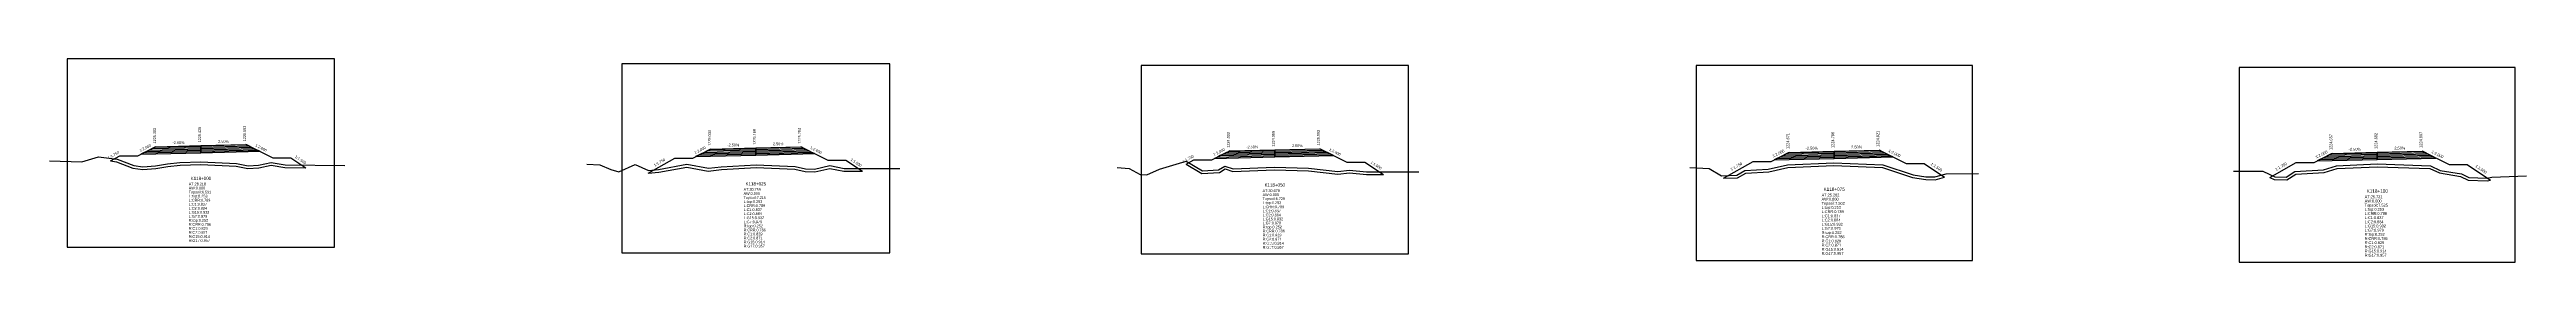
# Model space of a CAD drawing. Extents: x -7 to 78429, y 1189 to 1262.
# Drawn here: x 76945.8 to 77221, y 1212.4 to 1235.1 of the extents above; entities that cross this region are included whole.
import ezdxf
from ezdxf.enums import TextEntityAlignment as Align

# ---------------------------------------------------------------- set-up
doc = ezdxf.new("R2010")
doc.units = 0

msp = doc.modelspace()

# ---------------------------------------------------------------- linework, layer by layer
at = {"layer": 'A4_BORDER', "color": 7}
for points in [[(76947.745, 1214.096), (76977.445, 1214.096), (76977.445, 1235.096), (76947.745, 1235.096), (76947.745, 1214.096)], [(77009.351, 1213.472), (77039.124, 1213.472), (77039.124, 1234.523), (77009.351, 1234.523), (77009.351, 1213.472)], [(77067.041, 1213.352), (77096.741, 1213.352), (77096.741, 1234.352), (77067.041, 1234.352), (77067.041, 1213.352)], [(77128.69, 1212.632), (77159.394, 1212.632), (77159.394, 1234.342), (77128.69, 1234.342), (77128.69, 1212.632)], [(77189.043, 1212.438), (77219.709, 1212.438), (77219.709, 1234.122), (77189.043, 1234.122), (77189.043, 1212.438)]]:
    msp.add_lwpolyline(points, dxfattribs=at)
at = {"layer": 'CLEAR_GROUND', "color": 8}
for points in [[(76952.562, 1223.713), (76953.226, 1223.633), (76955.046, 1222.898), (76956.139, 1222.768), (76957.582, 1222.887), (76958.926, 1223.086), (76960.273, 1223.237), (76962.584, 1223.333), (76966.525, 1223.14), (76967.821, 1222.874), (76969.019, 1222.937), (76970.411, 1223.243), (76971.906, 1222.972), (76974.255, 1222.946)], [(77012.262, 1222.344), (77012.277, 1222.337), (77013.482, 1222.449), (77016.582, 1223.038), (77018.961, 1222.595), (77020.422, 1222.778), (77024.276, 1222.979), (77028.579, 1222.815), (77029.728, 1222.531), (77030.785, 1222.512), (77032.459, 1222.89), (77034.022, 1222.565), (77036.08, 1222.566)], [(77072.035, 1223.344), (77073.797, 1222.3), (77075.741, 1222.415), (77076.395, 1222.822), (77077.238, 1222.552), (77081.873, 1222.722), (77085.63, 1222.609), (77088.913, 1222.253), (77090.187, 1222.381), (77092.088, 1222.198), (77093.962, 1222.202)], [(77131.735, 1221.781), (77133.3, 1221.822), (77134.217, 1222.342), (77136.764, 1222.487), (77138.893, 1222.979), (77144.014, 1223.193), (77149.406, 1222.994), (77152.746, 1221.89), (77154.208, 1221.65), (77155.264, 1221.631), (77156.298, 1221.917)], [(77192.439, 1221.879), (77192.923, 1221.651), (77194.34, 1221.617), (77195.315, 1222.23), (77198.468, 1222.447), (77199.909, 1222.869), (77204.381, 1223.079), (77210.233, 1222.857), (77211.289, 1222.376), (77213.627, 1221.996), (77214.486, 1221.581), (77216.579, 1221.486), (77216.972, 1221.576)]]:
    msp.add_lwpolyline(points, dxfattribs=at)
at = {"layer": 'DESIGN_ROAD_TRIMMED', "color": 1}
for points in [[(76952.562, 1223.713), (76953.595, 1224.303), (76955.595, 1224.303), (76957.595, 1225.303), (76957.595, 1225.303), (76957.49, 1225.25), (76957.49, 1225.25), (76957.174, 1225.092), (76957.174, 1225.092), (76956.858, 1224.935), (76956.858, 1224.935), (76956.542, 1224.777), (76956.542, 1224.777), (76956.226, 1224.619), (76956.226, 1224.619), (76955.911, 1224.461), (76962.595, 1224.628), (76962.595, 1224.778), (76962.595, 1224.778), (76962.595, 1224.928), (76962.595, 1224.928), (76962.595, 1225.078), (76962.595, 1225.078), (76962.595, 1225.228), (76962.595, 1225.228), (76962.595, 1225.378), (76962.595, 1225.378), (76962.595, 1225.428), (76962.595, 1225.428), (76962.595, 1225.428), (76962.595, 1225.428), (76962.595, 1225.428), (76962.595, 1225.378), (76962.595, 1225.378), (76962.595, 1225.228), (76962.595, 1225.228), (76962.595, 1225.078), (76962.595, 1225.078), (76962.595, 1224.928), (76962.595, 1224.928), (76962.595, 1224.778), (76962.595, 1224.778), (76962.595, 1224.628), (76969.119, 1224.791), (76968.833, 1224.934), (76968.833, 1224.934), (76968.547, 1225.077), (76968.547, 1225.077), (76968.262, 1225.22), (76968.262, 1225.22), (76967.976, 1225.363), (76967.976, 1225.363), (76967.69, 1225.505), (76967.69, 1225.505), (76967.595, 1225.553), (76967.595, 1225.553), (76970.595, 1224.053), (76972.595, 1224.053), (76974.255, 1222.946)], [(77012.262, 1222.344), (77015.238, 1224.044), (77017.238, 1224.044), (77019.238, 1225.044), (77019.238, 1225.044), (77019.132, 1224.991), (77019.132, 1224.991), (77018.817, 1224.833), (77018.817, 1224.833), (77018.501, 1224.676), (77018.501, 1224.676), (77018.185, 1224.518), (77018.185, 1224.518), (77017.869, 1224.36), (77017.869, 1224.36), (77017.554, 1224.202), (77024.238, 1224.369), (77024.238, 1224.519), (77024.238, 1224.519), (77024.238, 1224.669), (77024.238, 1224.669), (77024.238, 1224.819), (77024.238, 1224.819), (77024.238, 1224.969), (77024.238, 1224.969), (77024.238, 1225.119), (77024.238, 1225.119), (77024.238, 1225.169), (77024.238, 1225.169), (77024.238, 1225.169), (77024.238, 1225.169), (77024.238, 1225.169), (77024.238, 1225.119), (77024.238, 1225.119), (77024.238, 1224.969), (77024.238, 1224.969), (77024.238, 1224.819), (77024.238, 1224.819), (77024.238, 1224.669), (77024.238, 1224.669), (77024.238, 1224.519), (77024.238, 1224.519), (77024.238, 1224.369), (77030.762, 1224.532), (77030.476, 1224.675), (77030.476, 1224.675), (77030.19, 1224.818), (77030.19, 1224.818), (77029.904, 1224.961), (77029.904, 1224.961), (77029.619, 1225.104), (77029.619, 1225.104), (77029.333, 1225.246), (77029.333, 1225.246), (77029.238, 1225.294), (77029.238, 1225.294), (77032.238, 1223.794), (77034.238, 1223.794), (77036.08, 1222.566)], [(77072.035, 1223.344), (77072.891, 1223.833), (77074.891, 1223.833), (77076.891, 1224.833), (77076.891, 1224.833), (77076.786, 1224.78), (77076.786, 1224.78), (77076.47, 1224.622), (77076.47, 1224.622), (77076.154, 1224.465), (77076.154, 1224.465), (77075.838, 1224.307), (77075.838, 1224.307), (77075.523, 1224.149), (77075.523, 1224.149), (77075.207, 1223.991), (77081.891, 1224.158), (77081.891, 1224.308), (77081.891, 1224.308), (77081.891, 1224.458), (77081.891, 1224.458), (77081.891, 1224.608), (77081.891, 1224.608), (77081.891, 1224.758), (77081.891, 1224.758), (77081.891, 1224.908), (77081.891, 1224.908), (77081.891, 1224.958), (77081.891, 1224.958), (77081.891, 1224.958), (77081.891, 1224.958), (77081.891, 1224.958), (77081.891, 1224.908), (77081.891, 1224.908), (77081.891, 1224.758), (77081.891, 1224.758), (77081.891, 1224.608), (77081.891, 1224.608), (77081.891, 1224.458), (77081.891, 1224.458), (77081.891, 1224.308), (77081.891, 1224.308), (77081.891, 1224.158), (77088.415, 1224.321), (77088.129, 1224.464), (77088.129, 1224.464), (77087.843, 1224.607), (77087.843, 1224.607), (77087.558, 1224.75), (77087.558, 1224.75), (77087.272, 1224.893), (77087.272, 1224.893), (77086.986, 1225.035), (77086.986, 1225.035), (77086.891, 1225.083), (77086.891, 1225.083), (77089.891, 1223.583), (77091.891, 1223.583), (77093.962, 1222.202)], [(77131.735, 1221.781), (77135.042, 1223.671), (77137.042, 1223.671), (77139.042, 1224.671), (77139.042, 1224.671), (77138.937, 1224.618), (77138.937, 1224.618), (77138.621, 1224.46), (77138.621, 1224.46), (77138.305, 1224.303), (77138.305, 1224.303), (77137.989, 1224.145), (77137.989, 1224.145), (77137.673, 1223.987), (77137.673, 1223.987), (77137.358, 1223.829), (77144.042, 1223.996), (77144.042, 1224.146), (77144.042, 1224.146), (77144.042, 1224.296), (77144.042, 1224.296), (77144.042, 1224.446), (77144.042, 1224.446), (77144.042, 1224.596), (77144.042, 1224.596), (77144.042, 1224.746), (77144.042, 1224.746), (77144.042, 1224.796), (77144.042, 1224.796), (77144.042, 1224.796), (77144.042, 1224.796), (77144.042, 1224.796), (77144.042, 1224.746), (77144.042, 1224.746), (77144.042, 1224.596), (77144.042, 1224.596), (77144.042, 1224.446), (77144.042, 1224.446), (77144.042, 1224.296), (77144.042, 1224.296), (77144.042, 1224.146), (77144.042, 1224.146), (77144.042, 1223.996), (77150.566, 1224.159), (77150.28, 1224.302), (77150.28, 1224.302), (77149.994, 1224.445), (77149.994, 1224.445), (77149.708, 1224.588), (77149.708, 1224.588), (77149.423, 1224.731), (77149.423, 1224.731), (77149.137, 1224.873), (77149.137, 1224.873), (77149.042, 1224.921), (77149.042, 1224.921), (77152.042, 1223.421), (77154.042, 1223.421), (77156.298, 1221.917)], [(77192.439, 1221.879), (77195.376, 1223.557), (77197.376, 1223.557), (77199.376, 1224.557), (77199.376, 1224.557), (77199.271, 1224.504), (77199.271, 1224.504), (77198.955, 1224.346), (77198.955, 1224.346), (77198.639, 1224.189), (77198.639, 1224.189), (77198.324, 1224.031), (77198.324, 1224.031), (77198.008, 1223.873), (77198.008, 1223.873), (77197.692, 1223.715), (77204.376, 1223.882), (77204.376, 1224.032), (77204.376, 1224.032), (77204.376, 1224.182), (77204.376, 1224.182), (77204.376, 1224.332), (77204.376, 1224.332), (77204.376, 1224.482), (77204.376, 1224.482), (77204.376, 1224.632), (77204.376, 1224.632), (77204.376, 1224.682), (77204.376, 1224.682), (77204.376, 1224.682), (77204.376, 1224.682), (77204.376, 1224.682), (77204.376, 1224.632), (77204.376, 1224.632), (77204.376, 1224.482), (77204.376, 1224.482), (77204.376, 1224.332), (77204.376, 1224.332), (77204.376, 1224.182), (77204.376, 1224.182), (77204.376, 1224.032), (77204.376, 1224.032), (77204.376, 1223.882), (77210.9, 1224.045), (77210.614, 1224.188), (77210.614, 1224.188), (77210.329, 1224.331), (77210.329, 1224.331), (77210.043, 1224.474), (77210.043, 1224.474), (77209.757, 1224.617), (77209.757, 1224.617), (77209.471, 1224.759), (77209.471, 1224.759), (77209.376, 1224.807), (77209.376, 1224.807), (77212.376, 1223.307), (77214.376, 1223.307), (77216.972, 1221.576)]]:
    msp.add_lwpolyline(points, dxfattribs=at)
at = {"layer": 'FINISHED_ROAD', "color": 2}
for points in [[(76953.595, 1224.303), (76955.595, 1224.303), (76957.595, 1225.303), (76957.595, 1225.303), (76962.595, 1225.428), (76967.595, 1225.553), (76967.595, 1225.553), (76970.595, 1224.053), (76972.595, 1224.053)], [(77015.238, 1224.044), (77017.238, 1224.044), (77019.238, 1225.044), (77019.238, 1225.044), (77024.238, 1225.169), (77029.238, 1225.294), (77029.238, 1225.294), (77032.238, 1223.794), (77034.238, 1223.794)], [(77072.891, 1223.833), (77074.891, 1223.833), (77076.891, 1224.833), (77076.891, 1224.833), (77081.891, 1224.958), (77086.891, 1225.083), (77086.891, 1225.083), (77089.891, 1223.583), (77091.891, 1223.583)], [(77135.042, 1223.671), (77137.042, 1223.671), (77139.042, 1224.671), (77139.042, 1224.671), (77144.042, 1224.796), (77149.042, 1224.921), (77149.042, 1224.921), (77152.042, 1223.421), (77154.042, 1223.421)], [(77195.376, 1223.557), (77197.376, 1223.557), (77199.376, 1224.557), (77199.376, 1224.557), (77204.376, 1224.682), (77209.376, 1224.807), (77209.376, 1224.807), (77212.376, 1223.307), (77214.376, 1223.307)]]:
    msp.add_lwpolyline(points, dxfattribs=at)
at = {"layer": 'LAYER_0', "color": 4}
for points in [[(76957.595, 1225.303), (76957.49, 1225.25), (76962.595, 1225.378), (76962.595, 1225.428)], [(77019.238, 1225.044), (77019.132, 1224.991), (77024.238, 1225.119), (77024.238, 1225.169)], [(77076.891, 1224.833), (77076.786, 1224.78), (77081.891, 1224.908), (77081.891, 1224.958)], [(77139.042, 1224.671), (77138.937, 1224.618), (77144.042, 1224.746), (77144.042, 1224.796)], [(77199.376, 1224.557), (77199.271, 1224.504), (77204.376, 1224.632), (77204.376, 1224.682)]]:
    msp.add_lwpolyline(points, dxfattribs=at)
at = {"layer": 'LAYER_1', "color": 4}
for points in [[(76957.49, 1225.25), (76957.174, 1225.092), (76962.595, 1225.228), (76962.595, 1225.378)], [(77019.132, 1224.991), (77018.817, 1224.833), (77024.238, 1224.969), (77024.238, 1225.119)], [(77076.786, 1224.78), (77076.47, 1224.622), (77081.891, 1224.758), (77081.891, 1224.908)], [(77138.937, 1224.618), (77138.621, 1224.46), (77144.042, 1224.596), (77144.042, 1224.746)], [(77199.271, 1224.504), (77198.955, 1224.346), (77204.376, 1224.482), (77204.376, 1224.632)]]:
    msp.add_lwpolyline(points, dxfattribs=at)
at = {"layer": 'LAYER_10', "color": 6}
for points in [[(76968.547, 1225.077), (76968.833, 1224.934), (76962.595, 1224.778), (76962.595, 1224.928)], [(77030.19, 1224.818), (77030.476, 1224.675), (77024.238, 1224.519), (77024.238, 1224.669)], [(77087.843, 1224.607), (77088.129, 1224.464), (77081.891, 1224.308), (77081.891, 1224.458)], [(77149.994, 1224.445), (77150.28, 1224.302), (77144.042, 1224.146), (77144.042, 1224.296)], [(77210.329, 1224.331), (77210.614, 1224.188), (77204.376, 1224.032), (77204.376, 1224.182)]]:
    msp.add_lwpolyline(points, dxfattribs=at)
at = {"layer": 'LAYER_11', "color": 6}
for points in [[(76968.833, 1224.934), (76969.119, 1224.791), (76962.595, 1224.628), (76962.595, 1224.778)], [(77030.476, 1224.675), (77030.762, 1224.532), (77024.238, 1224.369), (77024.238, 1224.519)], [(77088.129, 1224.464), (77088.415, 1224.321), (77081.891, 1224.158), (77081.891, 1224.308)], [(77150.28, 1224.302), (77150.566, 1224.159), (77144.042, 1223.996), (77144.042, 1224.146)], [(77210.614, 1224.188), (77210.9, 1224.045), (77204.376, 1223.882), (77204.376, 1224.032)]]:
    msp.add_lwpolyline(points, dxfattribs=at)
at = {"layer": 'LAYER_2', "color": 4}
for points in [[(76957.174, 1225.092), (76956.858, 1224.935), (76962.595, 1225.078), (76962.595, 1225.228)], [(77018.817, 1224.833), (77018.501, 1224.676), (77024.238, 1224.819), (77024.238, 1224.969)], [(77076.47, 1224.622), (77076.154, 1224.465), (77081.891, 1224.608), (77081.891, 1224.758)], [(77138.621, 1224.46), (77138.305, 1224.303), (77144.042, 1224.446), (77144.042, 1224.596)], [(77198.955, 1224.346), (77198.639, 1224.189), (77204.376, 1224.332), (77204.376, 1224.482)]]:
    msp.add_lwpolyline(points, dxfattribs=at)
at = {"layer": 'LAYER_3', "color": 4}
for points in [[(76956.858, 1224.935), (76956.542, 1224.777), (76962.595, 1224.928), (76962.595, 1225.078)], [(77018.501, 1224.676), (77018.185, 1224.518), (77024.238, 1224.669), (77024.238, 1224.819)], [(77076.154, 1224.465), (77075.838, 1224.307), (77081.891, 1224.458), (77081.891, 1224.608)], [(77138.305, 1224.303), (77137.989, 1224.145), (77144.042, 1224.296), (77144.042, 1224.446)], [(77198.639, 1224.189), (77198.324, 1224.031), (77204.376, 1224.182), (77204.376, 1224.332)]]:
    msp.add_lwpolyline(points, dxfattribs=at)
at = {"layer": 'LAYER_4', "color": 4}
for points in [[(76956.542, 1224.777), (76956.226, 1224.619), (76962.595, 1224.778), (76962.595, 1224.928)], [(77018.185, 1224.518), (77017.869, 1224.36), (77024.238, 1224.519), (77024.238, 1224.669)], [(77075.838, 1224.307), (77075.523, 1224.149), (77081.891, 1224.308), (77081.891, 1224.458)], [(77137.989, 1224.145), (77137.673, 1223.987), (77144.042, 1224.146), (77144.042, 1224.296)], [(77198.324, 1224.031), (77198.008, 1223.873), (77204.376, 1224.032), (77204.376, 1224.182)]]:
    msp.add_lwpolyline(points, dxfattribs=at)
at = {"layer": 'LAYER_5', "color": 4}
for points in [[(76956.226, 1224.619), (76955.911, 1224.461), (76962.595, 1224.628), (76962.595, 1224.778)], [(77017.869, 1224.36), (77017.554, 1224.202), (77024.238, 1224.369), (77024.238, 1224.519)], [(77075.523, 1224.149), (77075.207, 1223.991), (77081.891, 1224.158), (77081.891, 1224.308)], [(77137.673, 1223.987), (77137.358, 1223.829), (77144.042, 1223.996), (77144.042, 1224.146)], [(77198.008, 1223.873), (77197.692, 1223.715), (77204.376, 1223.882), (77204.376, 1224.032)]]:
    msp.add_lwpolyline(points, dxfattribs=at)
at = {"layer": 'LAYER_6', "color": 6}
for points in [[(76967.595, 1225.553), (76967.69, 1225.505), (76962.595, 1225.378), (76962.595, 1225.428)], [(77029.238, 1225.294), (77029.333, 1225.246), (77024.238, 1225.119), (77024.238, 1225.169)], [(77086.891, 1225.083), (77086.986, 1225.035), (77081.891, 1224.908), (77081.891, 1224.958)], [(77149.042, 1224.921), (77149.137, 1224.873), (77144.042, 1224.746), (77144.042, 1224.796)], [(77209.376, 1224.807), (77209.471, 1224.759), (77204.376, 1224.632), (77204.376, 1224.682)]]:
    msp.add_lwpolyline(points, dxfattribs=at)
at = {"layer": 'LAYER_7', "color": 6}
for points in [[(76967.69, 1225.505), (76967.976, 1225.363), (76962.595, 1225.228), (76962.595, 1225.378)], [(77029.333, 1225.246), (77029.619, 1225.104), (77024.238, 1224.969), (77024.238, 1225.119)], [(77086.986, 1225.035), (77087.272, 1224.893), (77081.891, 1224.758), (77081.891, 1224.908)], [(77149.137, 1224.873), (77149.423, 1224.731), (77144.042, 1224.596), (77144.042, 1224.746)], [(77209.471, 1224.759), (77209.757, 1224.617), (77204.376, 1224.482), (77204.376, 1224.632)]]:
    msp.add_lwpolyline(points, dxfattribs=at)
at = {"layer": 'LAYER_8', "color": 6}
for points in [[(76967.976, 1225.363), (76968.262, 1225.22), (76962.595, 1225.078), (76962.595, 1225.228)], [(77029.619, 1225.104), (77029.904, 1224.961), (77024.238, 1224.819), (77024.238, 1224.969)], [(77087.272, 1224.893), (77087.558, 1224.75), (77081.891, 1224.608), (77081.891, 1224.758)], [(77149.423, 1224.731), (77149.708, 1224.588), (77144.042, 1224.446), (77144.042, 1224.596)], [(77209.757, 1224.617), (77210.043, 1224.474), (77204.376, 1224.332), (77204.376, 1224.482)]]:
    msp.add_lwpolyline(points, dxfattribs=at)
at = {"layer": 'LAYER_9', "color": 6}
for points in [[(76968.262, 1225.22), (76968.547, 1225.077), (76962.595, 1224.928), (76962.595, 1225.078)], [(77029.904, 1224.961), (77030.19, 1224.818), (77024.238, 1224.669), (77024.238, 1224.819)], [(77087.558, 1224.75), (77087.843, 1224.607), (77081.891, 1224.458), (77081.891, 1224.608)], [(77149.708, 1224.588), (77149.994, 1224.445), (77144.042, 1224.296), (77144.042, 1224.446)], [(77210.043, 1224.474), (77210.329, 1224.331), (77204.376, 1224.182), (77204.376, 1224.332)]]:
    msp.add_lwpolyline(points, dxfattribs=at)
at = {"layer": 'NATURAL_GROUND', "color": 3}
for points in [[(76945.774, 1223.745), (76949.346, 1223.619), (76951.214, 1224.178), (76953.302, 1223.926), (76955.121, 1223.192), (76956.145, 1223.07), (76957.548, 1223.185), (76958.887, 1223.383), (76960.25, 1223.537), (76962.585, 1223.633), (76966.563, 1223.439), (76967.844, 1223.175), (76968.979, 1223.235), (76970.405, 1223.548), (76971.935, 1223.272), (76978.595, 1223.199)], [(77005.459, 1223.348), (77006.916, 1223.296), (77008.115, 1222.757), (77009.029, 1222.502), (77010.839, 1223.31), (77012.328, 1222.643), (77013.44, 1222.746), (77016.582, 1223.343), (77018.97, 1222.899), (77020.396, 1223.077), (77024.274, 1223.279), (77028.621, 1223.114), (77029.767, 1222.83), (77030.754, 1222.812), (77032.457, 1223.197), (77034.053, 1222.865), (77040.234, 1222.866)], [(77064.396, 1222.981), (77065.722, 1222.892), (77066.956, 1222.189), (77067.697, 1222.184), (77069.1, 1222.813), (77072.031, 1223.695), (77073.871, 1222.605), (77075.647, 1222.71), (77076.355, 1223.15), (77077.279, 1222.853), (77081.872, 1223.022), (77085.651, 1222.909), (77088.914, 1222.555), (77090.186, 1222.682), (77092.102, 1222.498), (77097.908, 1222.51)], [(77127.989, 1222.998), (77130.164, 1222.867), (77131.522, 1222.076), (77133.217, 1222.12), (77134.13, 1222.637), (77136.722, 1222.785), (77138.853, 1223.277), (77144.013, 1223.493), (77149.46, 1223.293), (77152.818, 1222.182), (77154.235, 1221.95), (77155.226, 1221.931), (77156.471, 1222.276), (77160.075, 1222.325)], [(77188.418, 1222.578), (77191.653, 1222.582), (77192.993, 1221.949), (77194.257, 1221.919), (77195.219, 1222.524), (77198.415, 1222.744), (77199.859, 1223.167), (77204.379, 1223.38), (77210.303, 1223.155), (77211.377, 1222.666), (77213.718, 1222.285), (77214.561, 1221.878), (77216.552, 1221.788), (77217.118, 1221.917), (77220.951, 1222.053)]]:
    msp.add_lwpolyline(points, dxfattribs=at)
at = {"layer": 'STRUCTURE_LEFT', "color": 4}
for points in [[(76957.595, 1225.303), (76957.49, 1225.25), (76957.49, 1225.25), (76957.174, 1225.092), (76957.174, 1225.092), (76956.858, 1224.935), (76956.858, 1224.935), (76956.542, 1224.777), (76956.542, 1224.777), (76956.226, 1224.619), (76956.226, 1224.619), (76955.911, 1224.461), (76962.595, 1224.628), (76962.595, 1224.778), (76962.595, 1224.778), (76962.595, 1224.928), (76962.595, 1224.928), (76962.595, 1225.078), (76962.595, 1225.078), (76962.595, 1225.228), (76962.595, 1225.228), (76962.595, 1225.378), (76962.595, 1225.378), (76962.595, 1225.428), (76962.595, 1225.428)], [(77019.238, 1225.044), (77019.132, 1224.991), (77019.132, 1224.991), (77018.817, 1224.833), (77018.817, 1224.833), (77018.501, 1224.676), (77018.501, 1224.676), (77018.185, 1224.518), (77018.185, 1224.518), (77017.869, 1224.36), (77017.869, 1224.36), (77017.554, 1224.202), (77024.238, 1224.369), (77024.238, 1224.519), (77024.238, 1224.519), (77024.238, 1224.669), (77024.238, 1224.669), (77024.238, 1224.819), (77024.238, 1224.819), (77024.238, 1224.969), (77024.238, 1224.969), (77024.238, 1225.119), (77024.238, 1225.119), (77024.238, 1225.169), (77024.238, 1225.169)], [(77076.891, 1224.833), (77076.786, 1224.78), (77076.786, 1224.78), (77076.47, 1224.622), (77076.47, 1224.622), (77076.154, 1224.465), (77076.154, 1224.465), (77075.838, 1224.307), (77075.838, 1224.307), (77075.523, 1224.149), (77075.523, 1224.149), (77075.207, 1223.991), (77081.891, 1224.158), (77081.891, 1224.308), (77081.891, 1224.308), (77081.891, 1224.458), (77081.891, 1224.458), (77081.891, 1224.608), (77081.891, 1224.608), (77081.891, 1224.758), (77081.891, 1224.758), (77081.891, 1224.908), (77081.891, 1224.908), (77081.891, 1224.958), (77081.891, 1224.958)], [(77139.042, 1224.671), (77138.937, 1224.618), (77138.937, 1224.618), (77138.621, 1224.46), (77138.621, 1224.46), (77138.305, 1224.303), (77138.305, 1224.303), (77137.989, 1224.145), (77137.989, 1224.145), (77137.673, 1223.987), (77137.673, 1223.987), (77137.358, 1223.829), (77144.042, 1223.996), (77144.042, 1224.146), (77144.042, 1224.146), (77144.042, 1224.296), (77144.042, 1224.296), (77144.042, 1224.446), (77144.042, 1224.446), (77144.042, 1224.596), (77144.042, 1224.596), (77144.042, 1224.746), (77144.042, 1224.746), (77144.042, 1224.796), (77144.042, 1224.796)], [(77199.376, 1224.557), (77199.271, 1224.504), (77199.271, 1224.504), (77198.955, 1224.346), (77198.955, 1224.346), (77198.639, 1224.189), (77198.639, 1224.189), (77198.324, 1224.031), (77198.324, 1224.031), (77198.008, 1223.873), (77198.008, 1223.873), (77197.692, 1223.715), (77204.376, 1223.882), (77204.376, 1224.032), (77204.376, 1224.032), (77204.376, 1224.182), (77204.376, 1224.182), (77204.376, 1224.332), (77204.376, 1224.332), (77204.376, 1224.482), (77204.376, 1224.482), (77204.376, 1224.632), (77204.376, 1224.632), (77204.376, 1224.682), (77204.376, 1224.682)]]:
    msp.add_lwpolyline(points, dxfattribs=at)
at = {"layer": 'STRUCTURE_RIGHT', "color": 6}
for points in [[(76962.595, 1225.428), (76962.595, 1225.428), (76962.595, 1225.378), (76962.595, 1225.378), (76962.595, 1225.228), (76962.595, 1225.228), (76962.595, 1225.078), (76962.595, 1225.078), (76962.595, 1224.928), (76962.595, 1224.928), (76962.595, 1224.778), (76962.595, 1224.778), (76962.595, 1224.628), (76969.119, 1224.791), (76968.833, 1224.934), (76968.833, 1224.934), (76968.547, 1225.077), (76968.547, 1225.077), (76968.262, 1225.22), (76968.262, 1225.22), (76967.976, 1225.363), (76967.976, 1225.363), (76967.69, 1225.505), (76967.69, 1225.505), (76967.595, 1225.553)], [(77024.238, 1225.169), (77024.238, 1225.169), (77024.238, 1225.119), (77024.238, 1225.119), (77024.238, 1224.969), (77024.238, 1224.969), (77024.238, 1224.819), (77024.238, 1224.819), (77024.238, 1224.669), (77024.238, 1224.669), (77024.238, 1224.519), (77024.238, 1224.519), (77024.238, 1224.369), (77030.762, 1224.532), (77030.476, 1224.675), (77030.476, 1224.675), (77030.19, 1224.818), (77030.19, 1224.818), (77029.904, 1224.961), (77029.904, 1224.961), (77029.619, 1225.104), (77029.619, 1225.104), (77029.333, 1225.246), (77029.333, 1225.246), (77029.238, 1225.294)], [(77081.891, 1224.958), (77081.891, 1224.958), (77081.891, 1224.908), (77081.891, 1224.908), (77081.891, 1224.758), (77081.891, 1224.758), (77081.891, 1224.608), (77081.891, 1224.608), (77081.891, 1224.458), (77081.891, 1224.458), (77081.891, 1224.308), (77081.891, 1224.308), (77081.891, 1224.158), (77088.415, 1224.321), (77088.129, 1224.464), (77088.129, 1224.464), (77087.843, 1224.607), (77087.843, 1224.607), (77087.558, 1224.75), (77087.558, 1224.75), (77087.272, 1224.893), (77087.272, 1224.893), (77086.986, 1225.035), (77086.986, 1225.035), (77086.891, 1225.083)], [(77144.042, 1224.796), (77144.042, 1224.796), (77144.042, 1224.746), (77144.042, 1224.746), (77144.042, 1224.596), (77144.042, 1224.596), (77144.042, 1224.446), (77144.042, 1224.446), (77144.042, 1224.296), (77144.042, 1224.296), (77144.042, 1224.146), (77144.042, 1224.146), (77144.042, 1223.996), (77150.566, 1224.159), (77150.28, 1224.302), (77150.28, 1224.302), (77149.994, 1224.445), (77149.994, 1224.445), (77149.708, 1224.588), (77149.708, 1224.588), (77149.423, 1224.731), (77149.423, 1224.731), (77149.137, 1224.873), (77149.137, 1224.873), (77149.042, 1224.921)], [(77204.376, 1224.682), (77204.376, 1224.682), (77204.376, 1224.632), (77204.376, 1224.632), (77204.376, 1224.482), (77204.376, 1224.482), (77204.376, 1224.332), (77204.376, 1224.332), (77204.376, 1224.182), (77204.376, 1224.182), (77204.376, 1224.032), (77204.376, 1224.032), (77204.376, 1223.882), (77210.9, 1224.045), (77210.614, 1224.188), (77210.614, 1224.188), (77210.329, 1224.331), (77210.329, 1224.331), (77210.043, 1224.474), (77210.043, 1224.474), (77209.757, 1224.617), (77209.757, 1224.617), (77209.471, 1224.759), (77209.471, 1224.759), (77209.376, 1224.807)]]:
    msp.add_lwpolyline(points, dxfattribs=at)

# ---------------------------------------------------------------- texts
at = {"layer": 'INFO_TEXT'}
for s, height, p in [('AT:28.218', 0.3, (76961.245, 1220.996)), ('AW:0.000', 0.3, (76961.245, 1220.546)), ('Topsoil:6.591', 0.3, (76961.245, 1220.096)), ('L:top:0.253', 0.3, (76961.245, 1219.646)), ('L:CRR:0.789', 0.3, (76961.245, 1219.196)), ('L:C1:0.837', 0.3, (76961.245, 1218.746)), ('AT:30.759', 0.3, (77022.884, 1220.389)), ('AW:0.000', 0.3, (77022.884, 1219.938)), ('Topsoil:7.216', 0.3, (77022.884, 1219.487)), ('L:top:0.253', 0.3, (77022.884, 1219.036)), ('AT:30.679', 0.3, (77080.541, 1220.252)), ('AW:0.000', 0.3, (77080.541, 1219.802)), ('Topsoil:6.728', 0.3, (77080.541, 1219.352)), ('L:top:0.253', 0.3, (77080.541, 1218.902)), ('AT:25.262', 0.31, (77142.646, 1219.765)), ('AW:0.000', 0.31, (77142.646, 1219.3)), ('Topsoil:7.502', 0.31, (77142.646, 1218.835)), ('AT:25.731', 0.31, (77202.982, 1219.563)), ('AW:0.000', 0.31, (77202.982, 1219.098)), ('L:C2:0.884', 0.3, (76961.245, 1218.296)), ('L:G15:0.932', 0.3, (76961.245, 1217.846)), ('L:G7:0.979', 0.3, (76961.245, 1217.396)), ('R:top:0.252', 0.3, (76961.245, 1216.946)), ('R:CRR:0.786', 0.3, (76961.245, 1216.496)), ('R:C1:0.829', 0.3, (76961.245, 1216.046)), ('L:CRR:0.789', 0.3, (77022.884, 1218.585)), ('L:C1:0.837', 0.3, (77022.884, 1218.134)), ('L:C2:0.884', 0.3, (77022.884, 1217.682)), ('L:G15:0.932', 0.3, (77022.884, 1217.231)), ('L:G7:0.979', 0.3, (77022.884, 1216.78)), ('R:top:0.252', 0.3, (77022.884, 1216.329)), ('L:CRR:0.789', 0.3, (77080.541, 1218.452)), ('L:C1:0.837', 0.3, (77080.541, 1218.002)), ('L:C2:0.884', 0.3, (77080.541, 1217.552)), ('L:G15:0.932', 0.3, (77080.541, 1217.102)), ('L:G7:0.979', 0.3, (77080.541, 1216.652)), ('R:top:0.252', 0.3, (77080.541, 1216.202)), ('L:top:0.253', 0.31, (77142.646, 1218.37)), ('L:CRR:0.789', 0.31, (77142.646, 1217.905)), ('L:C1:0.837', 0.31, (77142.646, 1217.439)), ('L:C2:0.884', 0.31, (77142.646, 1216.974)), ('L:G15:0.932', 0.31, (77142.646, 1216.509)), ('L:G7:0.979', 0.31, (77142.646, 1216.044)), ('Topsoil:7.525', 0.31, (77202.982, 1218.633)), ('L:top:0.253', 0.31, (77202.982, 1218.169)), ('L:CRR:0.789', 0.31, (77202.982, 1217.704)), ('L:C1:0.837', 0.31, (77202.982, 1217.239)), ('L:C2:0.884', 0.31, (77202.982, 1216.775)), ('L:G15:0.932', 0.31, (77202.982, 1216.31)), ('R:C2:0.871', 0.3, (76961.245, 1215.596)), ('R:G15:0.914', 0.3, (76961.245, 1215.146)), ('R:G17:0.957', 0.3, (76961.245, 1214.696)), ('R:CRR:0.786', 0.3, (77022.884, 1215.878)), ('R:C1:0.829', 0.3, (77022.884, 1215.427)), ('R:C2:0.871', 0.3, (77022.884, 1214.976)), ('R:G15:0.914', 0.3, (77022.884, 1214.525)), ('R:G17:0.957', 0.3, (77022.884, 1214.074)), ('R:CRR:0.786', 0.3, (77080.541, 1215.752)), ('R:C1:0.829', 0.3, (77080.541, 1215.302)), ('R:C2:0.871', 0.3, (77080.541, 1214.852)), ('R:G15:0.914', 0.3, (77080.541, 1214.402)), ('R:G17:0.957', 0.3, (77080.541, 1213.952)), ('R:top:0.252', 0.31, (77142.646, 1215.578)), ('R:CRR:0.786', 0.31, (77142.646, 1215.113)), ('R:C1:0.829', 0.31, (77142.646, 1214.648)), ('R:C2:0.871', 0.31, (77142.646, 1214.183)), ('R:G15:0.914', 0.31, (77142.646, 1213.718)), ('R:G17:0.957', 0.31, (77142.646, 1213.252)), ('L:G7:0.979', 0.31, (77202.982, 1215.845)), ('R:top:0.252', 0.31, (77202.982, 1215.381)), ('R:CRR:0.786', 0.31, (77202.982, 1214.916)), ('R:C1:0.829', 0.31, (77202.982, 1214.452)), ('R:C2:0.871', 0.31, (77202.982, 1213.987)), ('R:G15:0.914', 0.31, (77202.982, 1213.522)), ('R:G17:0.957', 0.31, (77202.982, 1213.058))]:
    msp.add_text(s, height=height, dxfattribs=at).set_placement(p)
at = {"layer": 'LEFT_TEXT_H'}
for s, height, p in [('1225.303', 0.3, (76957.595, 1225.663)), ('1225.044', 0.301, (77019.238, 1225.405)), ('1224.833', 0.3, (77076.891, 1225.193)), ('1224.671', 0.31, (77139.042, 1225.043)), ('1224.557', 0.31, (77199.376, 1224.929))]:
    msp.add_text(s, height=height, rotation=90, dxfattribs=at).set_placement(p)
at = {"layer": 'POINT_TEXT_H'}
for s, height, p in [('1225.428', 0.3, (76962.595, 1225.788)), ('1225.169', 0.301, (77024.238, 1225.53)), ('1224.958', 0.3, (77081.891, 1225.318)), ('1224.796', 0.31, (77144.042, 1225.168)), ('1224.682', 0.31, (77204.376, 1225.054))]:
    msp.add_text(s, height=height, rotation=90, dxfattribs=at).set_placement(p)
at = {"layer": 'RIGHT_TEXT_H'}
for s, height, p in [('1225.553', 0.3, (76967.595, 1225.913)), ('1225.294', 0.301, (77029.238, 1225.655)), ('1225.083', 0.3, (77086.891, 1225.443)), ('1224.921', 0.31, (77149.042, 1225.293)), ('1224.807', 0.31, (77209.376, 1225.179))]:
    msp.add_text(s, height=height, rotation=90, dxfattribs=at).set_placement(p)
at = {"layer": 'SLOPE_left'}
for s, height, rotation, p in [('1:1.750', 0.3, 29.745, (76952.989, 1224.164)), ('1:2.000', 0.3, 26.565, (76956.514, 1224.964)), ('1:2.000', 0.301, 26.565, (77018.157, 1224.705)), ('1:2.000', 0.3, 26.565, (77075.811, 1224.494)), ('1:2.000', 0.31, 26.565, (77137.959, 1224.337)), ('1:2.000', 0.31, 26.565, (77198.293, 1224.223)), ('1:1.750', 0.301, 29.745, (77013.661, 1223.351)), ('1:1.750', 0.3, 29.745, (77072.374, 1223.745)), ('1:1.750', 0.31, 29.745, (77133.296, 1222.888)), ('1:1.750', 0.31, 29.745, (77193.815, 1222.879))]:
    msp.add_text(s, height=height, rotation=rotation, dxfattribs=at).set_placement(p, align=Align.BOTTOM_CENTER)
at = {"layer": 'SLOPE_right'}
for s, height, rotation, p in [('1:2.000', 0.3, -26.565, (76969.175, 1224.964)), ('1:2.000', 0.301, -26.565, (77030.818, 1224.705)), ('1:2.000', 0.3, -26.565, (77088.472, 1224.494)), ('1:2.000', 0.31, -26.565, (77150.625, 1224.337)), ('1:2.000', 0.31, -26.565, (77210.959, 1224.223)), ('1:1.500', 0.3, -33.69, (76973.525, 1223.649)), ('1:1.500', 0.301, -33.69, (77035.259, 1223.33)), ('1:1.500', 0.3, -33.69, (77093.026, 1223.042)), ('1:1.500', 0.31, -33.69, (77155.273, 1222.824)), ('1:1.500', 0.31, -33.69, (77215.777, 1222.596))]:
    msp.add_text(s, height=height, rotation=rotation, dxfattribs=at).set_placement(p, align=Align.BOTTOM_CENTER)
at = {"layer": 'SLOPE_TEXT'}
for s, height, p in [('-2.50%', 0.3, (76960.095, 1225.606)), ('2.50%', 0.3, (76965.095, 1225.731)), ('-2.50%', 0.301, (77021.738, 1225.347)), ('2.50%', 0.301, (77026.738, 1225.472)), ('-2.50%', 0.3, (77079.391, 1225.136)), ('2.50%', 0.3, (77084.391, 1225.261)), ('-2.50%', 0.31, (77141.542, 1224.982)), ('2.50%', 0.31, (77146.542, 1225.107)), ('-2.50%', 0.31, (77201.876, 1224.867)), ('2.50%', 0.31, (77206.876, 1224.992))]:
    msp.add_text(s, height=height, dxfattribs=at).set_placement(p, align=Align.CENTER)
at = {"layer": 'STATION_TITLE'}
for s, height, p in [('K118+000', 0.36, (76962.595, 1221.596)), ('K118+025', 0.361, (77024.238, 1220.99)), ('K118+050', 0.36, (77081.891, 1220.852)), ('K118+075', 0.372, (77144.042, 1220.386)), ('K118+100', 0.372, (77204.376, 1220.182))]:
    msp.add_text(s, height=height, dxfattribs=at).set_placement(p, align=Align.CENTER)

doc.saveas('drawing.dxf')
